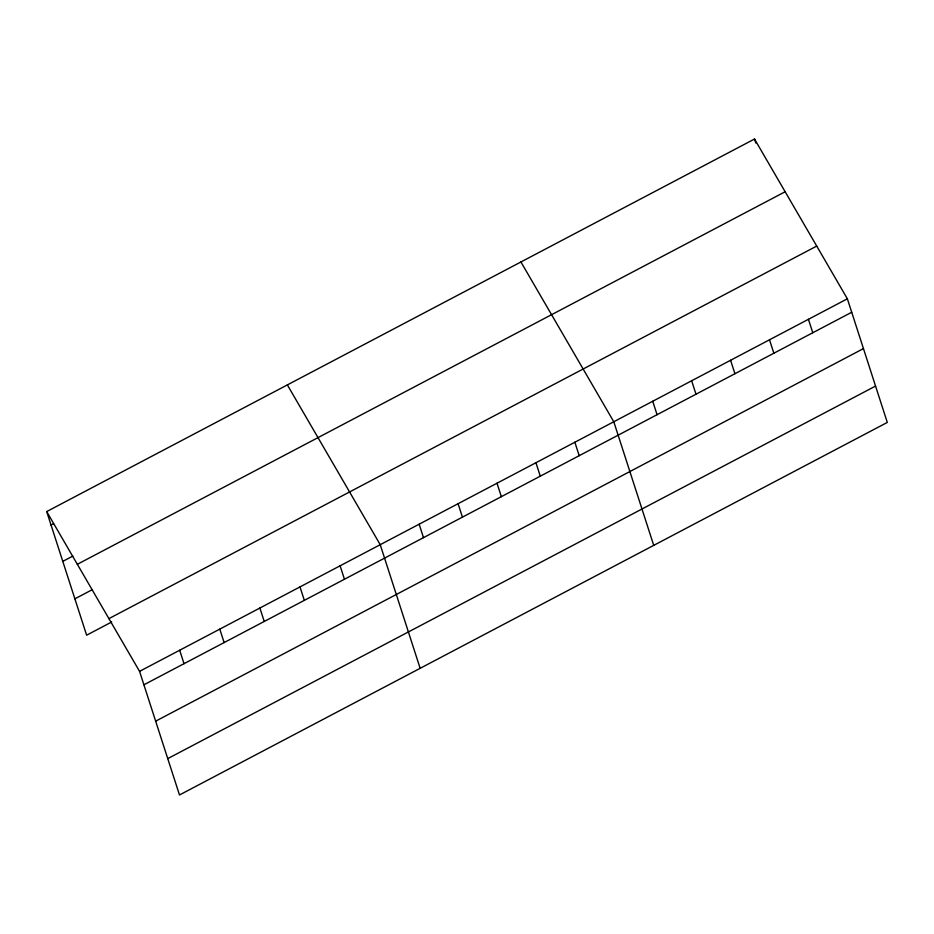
<?xml version="1.0" encoding="UTF-8"?>
<svg xmlns="http://www.w3.org/2000/svg" width="934" height="934" viewBox="0 0 934 934"><rect width="100%" height="100%" fill="white"/><g stroke="black" fill="none" stroke-linecap="round" stroke-linejoin="round"><path stroke-width="1.4" d="M46.7 511.575L754.509 139.026L847.371 298.81L887.3 422.425L179.491 794.974L139.563 671.359L46.7 511.575L86.629 635.19L111.695 621.997M51.043 525.013L53.553 523.694M62.788 561.381L72.817 556.092M77.347 564.299L785.155 191.75M74.883 598.834L92.431 589.599M108.916 618.623L816.725 246.074M139.563 671.359L847.371 298.81M143.906 684.797L851.715 312.248M155.651 721.165L863.46 348.604M167.746 758.618L875.555 386.069M520.927 261.964L613.79 421.748L653.73 545.374M287.357 384.901L380.22 544.685L420.148 668.312M754.509 139.026L755.804 143.054M808.435 319.3L812.778 332.738M769.511 339.789L773.854 353.227M730.586 360.279L734.93 373.717M691.65 380.768L695.993 394.206M652.726 401.258L657.069 414.696M574.865 442.237L579.208 455.687M535.941 462.727L540.284 476.177M497.005 483.217L501.348 496.666M458.08 503.706L462.423 517.156M419.144 524.196L423.487 537.645M340.104 565.794L344.448 579.243M300.001 586.914L304.344 600.352M259.897 608.022L264.229 621.472M219.782 629.131L224.125 642.58M179.678 650.239L184.021 663.689"/></g></svg>
